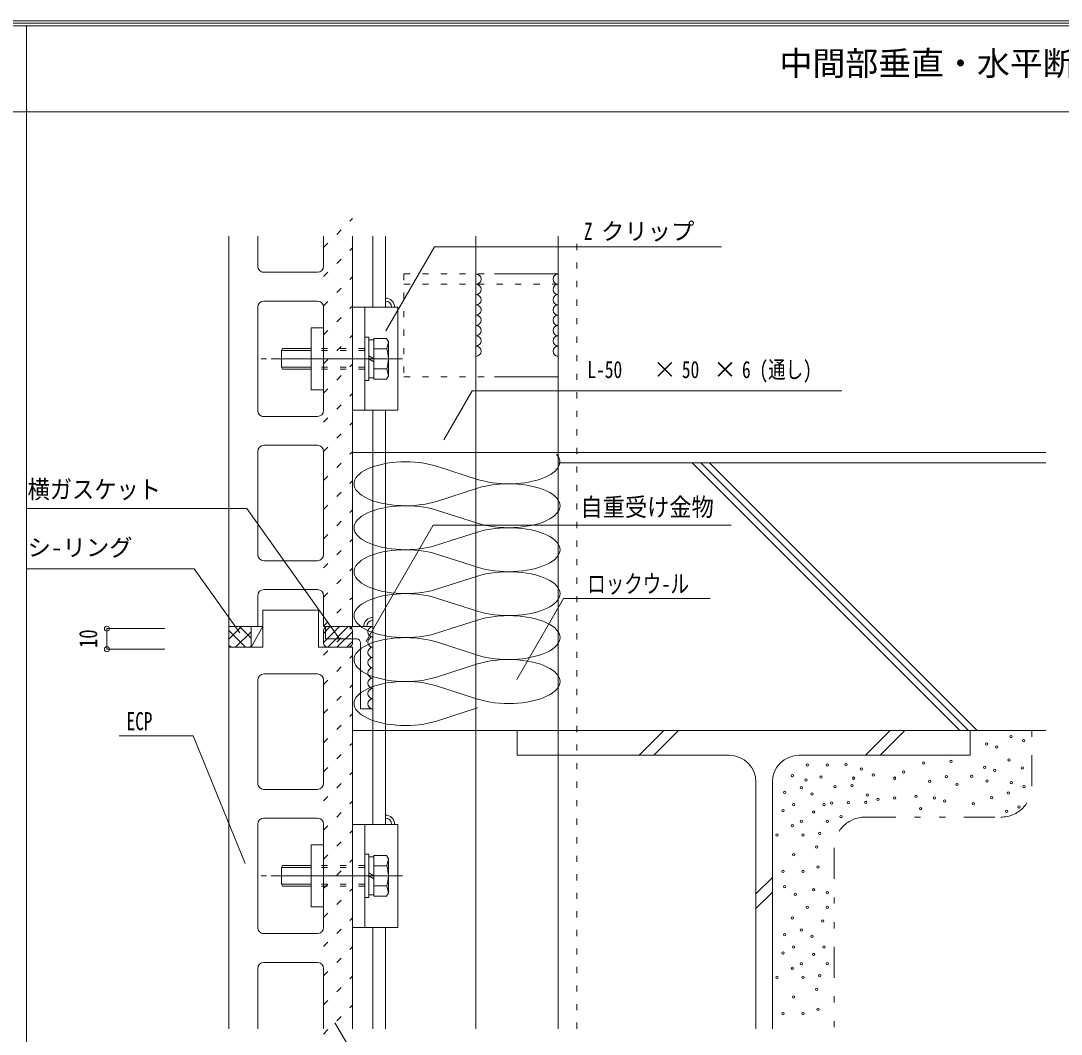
# Model space of a CAD drawing. Units: millimetres, scale not verified. Extents: x -1209 to 1209, y -852 to 852.
# Drawn here: x -615 to -109, y 360 to 852 of the extents above; entities that cross this region are included whole.
import ezdxf
from ezdxf.enums import TextEntityAlignment as Align

# ---------------------------------------------------------------- set-up
doc = ezdxf.new("R2010")
doc.units = ezdxf.units.MM
doc.header["$LTSCALE"] = 3
doc.linetypes.add('USER1', pattern=[3, 1, -2])
doc.linetypes.add('USER6', pattern=[16, 5, -3, 1, -3, 1, -3])
for name, color, linetype, lineweight in [('0-1_0-0WAKU', 7, 'Continuous', 18), ('0-2_0-1AL', 5, 'Continuous', 18), ('0-3_0-2SUNPO', 7, 'Continuous', 18), ('0-4_0-3STEEL', 6, 'Continuous', 18), ('0-5_0-4KANAMONO', 6, 'Continuous', 18), ('0-6_0-5FUKUSIZA', 3, 'Continuous', 18), ('0-7_0-6HIFUKU', 4, 'Continuous', 18), ('0-8_0-7KUTAI', 6, 'Continuous', 18)]:
    doc.layers.add(name, color=color, linetype=linetype, lineweight=lineweight)
doc.styles.add('ＭＳ ゴシック', font='')
doc.styles.get('ＭＳ ゴシック').set_extended_font_data('MS Gothic')

msp = doc.modelspace()

# ---------------------------------------------------------------- linework, layer by layer
at = {"layer": '0-1_0-0WAKU'}
for p, q in [((-1209.414, 852.414), (1209.414, 852.414)), ((-1208.207, 851.207), (1208.207, 851.207)), ((-1207, 850), (1207, 850)), ((-612, 850), (-612, -799)), ((-1207, 808.159), (1207, 808.159))]:
    msp.add_line(p, q, dxfattribs=at)
at = {"layer": '0-2_0-1AL'}
for p, q in [((-513.633, 747.863), (-513.633, 558.34)), ((-499.633, 733.34), (-499.633, 747.863)), ((-467.633, 747.863), (-467.633, 733.34)), ((-453.633, 747.863), (-453.633, 558.341)), ((-470.633, 730.34), (-496.633, 730.34)), ((-499.633, 663.34), (-499.633, 713.34)), ((-496.633, 716.34), (-470.633, 716.34)), ((-467.633, 713.34), (-467.633, 663.34)), ((-470.633, 660.34), (-496.633, 660.34)), ((-499.633, 593.34), (-499.633, 643.34)), ((-496.633, 646.34), (-470.633, 646.34)), ((-467.633, 643.34), (-467.633, 593.34)), ((-470.633, 590.34), (-496.633, 590.34)), ((-496.633, 576.34), (-470.633, 576.34)), ((-499.633, 573.34), (-499.633, 558.34)), ((-467.633, 573.34), (-467.633, 558.34)), ((-497.133, 566.339), (-497.133, 548.34)), ((-497.133, 566.339), (-470.133, 566.339)), ((-470.133, 566.339), (-470.133, 548.34)), ((-499.633, 558.34), (-513.633, 558.34)), ((-513.633, 558.34), (-499.633, 558.34)), ((-467.633, 558.34), (-453.633, 558.34)), ((-513.627, 548.34), (-513.633, 402.98)), ((-513.633, 548.34), (-497.133, 548.34)), ((-513.633, 548.34), (-497.133, 548.34)), ((-453.633, 548.34), (-470.133, 548.34)), ((-453.633, 548.34), (-453.633, 398.224)), ((-499.633, 482.34), (-499.633, 532.34)), ((-496.633, 535.34), (-470.633, 535.34)), ((-467.633, 532.34), (-467.633, 482.34)), ((-470.633, 479.34), (-496.633, 479.34)), ((-496.633, 465.34), (-470.633, 465.34)), ((-499.633, 412.34), (-499.633, 462.34)), ((-467.633, 462.34), (-467.633, 412.34)), ((-470.633, 409.34), (-496.633, 409.34)), ((-513.633, 402.98), (-513.633, 363.121)), ((-496.633, 395.34), (-470.633, 395.34)), ((-453.633, 398.224), (-453.633, 363.121)), ((-499.633, 363.121), (-499.633, 392.34)), ((-467.633, 392.34), (-467.633, 363.121))]:
    msp.add_line(p, q, dxfattribs=at)
for centre, start, end in [((-496.633, 733.34), 179.99998, 269.99998), ((-470.633, 733.34), 270, 0), ((-496.633, 713.34), 89.99998, 179.99998), ((-470.633, 713.34), 0, 90), ((-496.633, 663.34), 179.99998, 269.99998), ((-470.633, 663.34), 270, 0), ((-496.633, 643.34), 89.99998, 179.99998), ((-470.633, 643.34), 0, 90), ((-496.633, 593.34), 179.99998, 269.99998), ((-470.633, 593.34), 270, 0), ((-496.633, 573.34), 90, 180), ((-470.633, 573.34), 0, 90), ((-496.633, 532.34), 89.99998, 179.99998), ((-470.633, 532.34), 0, 90), ((-496.633, 482.34), 179.99998, 269.99998), ((-470.633, 482.34), 270, 0), ((-496.633, 462.34), 89.99998, 179.99998), ((-470.633, 462.34), 0, 90), ((-496.633, 412.34), 179.99998, 269.99998), ((-470.633, 412.34), 270, 0), ((-496.633, 392.34), 89.99998, 179.99998), ((-470.633, 392.34), 0, 90)]:
    msp.add_arc(centre, 3, start, end, dxfattribs=at)
at = {"layer": '0-3_0-2SUNPO'}
for p, q in [((-437.325, 701.96), (-413.804, 742.701)), ((-413.804, 742.701), (-274.309, 742.701)), ((-409.218, 648.965), (-395.472, 672.773)), ((-395.472, 672.773), (-215.857, 672.773)), ((-504.948, 615.682), (-612, 615.682)), ((-459.881, 552.45), (-504.948, 615.682)), ((-447.083, 550.875), (-414.381, 607.516)), ((-269.646, 607.516), (-414.381, 607.516)), ((-530.435, 586.342), (-612, 586.342)), ((-508.331, 555.329), (-530.435, 586.342)), ((-373.825, 532.656), (-351.093, 572.028)), ((-351.093, 572.028), (-279.902, 572.028)), ((-572.859, 557.34), (-572.859, 547.34)), ((-572.859, 557.34), (-544.785, 557.34)), ((-572.859, 547.34), (-544.785, 547.34)), ((-530.932, 505.389), (-566.941, 505.389)), ((-505.694, 443.318), (-530.932, 505.389)), ((-462.115, 365.96), (-373.408, 216.367))]:
    msp.add_line(p, q, dxfattribs=at)
for centre, start, end in [((-572.859, 557.341), 0, 180), ((-572.859, 557.341), 180, 0), ((-572.859, 547.341), 0, 180), ((-572.859, 547.341), 180, 0)]:
    msp.add_arc(centre, 1.2, start, end, dxfattribs=at)
at = {"layer": '0-4_0-3STEEL'}
for p, q in [((-443.633, 713.339), (-443.633, 747.863)), ((-437.633, 713.339), (-437.633, 747.863)), ((-393.632, 363.121), (-393.632, 747.863)), ((-384.633, 729.531), (-353.609, 729.531)), ((-384.633, 679.531), (-353.609, 679.531)), ((-443.633, 462.339), (-443.633, 663.338)), ((-437.633, 462.339), (-437.633, 663.338)), ((-451.634, 552.343), (-466.634, 552.341)), ((-449.634, 550.34), (-449.634, 518.34)), ((-449.634, 518.34), (-443.634, 518.34)), ((-443.633, 363.121), (-443.633, 412.338)), ((-437.633, 363.121), (-437.633, 412.338))]:
    msp.add_line(p, q, dxfattribs=at)
at = {"layer": '0-4_0-3STEEL', "linetype": 'USER1'}
for p, q in [((-428.634, 729.531), (-428.634, 679.531)), ((-428.634, 729.531), (-384.633, 729.531)), ((-428.634, 724.531), (-353.609, 724.531)), ((-428.634, 679.531), (-384.633, 679.531))]:
    msp.add_line(p, q, dxfattribs=at)
at = {"layer": '0-4_0-3STEEL'}
msp.add_lwpolyline([(-466.634, 552.341), (-466.634, 558.341), (-443.634, 558.341)], dxfattribs=at)
msp.add_arc((-451.634, 550.34), 2, 0, 90, dxfattribs=at)
at = {"layer": '0-5_0-4KANAMONO'}
for p, q in [((-453.632, 663.338), (-453.632, 713.339)), ((-447.65, 713.339), (-447.65, 663.338)), ((-473.648, 703.34), (-473.648, 673.34)), ((-467.633, 703.34), (-473.648, 703.34)), ((-467.633, 703.34), (-467.633, 673.34)), ((-447.65, 677.84), (-447.65, 698.84)), ((-445.649, 698.84), (-447.65, 698.84)), ((-445.649, 677.84), (-445.649, 698.84)), ((-443.15, 697.538), (-445.649, 697.538)), ((-443.15, 678.524), (-443.15, 698.153)), ((-437.054, 698.153), (-443.15, 698.153)), ((-436.148, 696.59), (-437.051, 698.153)), ((-488.15, 692.339), (-487.571, 693.338)), ((-473.651, 692.339), (-488.15, 692.339)), ((-488.15, 684.338), (-488.15, 692.339)), ((-473.651, 693.338), (-487.571, 693.338)), ((-436.976, 693.245), (-443.15, 693.245)), ((-436.976, 693.245), (-436.148, 696.587)), ((-436.148, 680.09), (-436.148, 696.59)), ((-495.377, 688.34), (-498.011, 688.34)), ((-429.278, 688.34), (-493.037, 688.34)), ((-443.15, 688.34), (-445.649, 689.783)), ((-443.15, 686.894), (-445.649, 688.34)), ((-473.651, 684.338), (-488.15, 684.338)), ((-488.15, 684.338), (-487.571, 683.339)), ((-473.651, 683.339), (-487.571, 683.339)), ((-436.976, 683.432), (-443.15, 683.432)), ((-436.973, 683.432), (-436.148, 680.09)), ((-445.649, 677.84), (-447.65, 677.84)), ((-443.15, 679.139), (-445.649, 679.139)), ((-437.054, 678.524), (-443.15, 678.524)), ((-436.148, 680.087), (-437.054, 678.524)), ((-467.633, 673.34), (-473.648, 673.34)), ((-431.633, 663.338), (-453.632, 663.338)), ((-453.632, 412.338), (-453.632, 462.339)), ((-447.65, 462.339), (-447.65, 412.338)), ((-473.648, 452.34), (-473.648, 422.34)), ((-467.633, 452.34), (-473.648, 452.34)), ((-467.633, 452.34), (-467.633, 422.34)), ((-447.65, 426.84), (-447.65, 447.84)), ((-445.649, 447.84), (-447.65, 447.84)), ((-445.649, 426.84), (-445.649, 447.84)), ((-443.15, 446.538), (-445.649, 446.538)), ((-443.15, 427.524), (-443.15, 447.153)), ((-437.054, 447.153), (-443.15, 447.153)), ((-436.148, 445.59), (-437.051, 447.153)), ((-436.976, 442.245), (-436.148, 445.587)), ((-436.148, 429.09), (-436.148, 445.59)), ((-488.15, 441.339), (-487.571, 442.338)), ((-473.651, 441.339), (-488.15, 441.339)), ((-488.15, 433.338), (-488.15, 441.339)), ((-473.651, 442.338), (-487.571, 442.338)), ((-436.976, 442.245), (-443.15, 442.245)), ((-495.377, 437.34), (-498.011, 437.34)), ((-429.278, 437.34), (-493.037, 437.34)), ((-443.15, 437.34), (-445.649, 438.783)), ((-443.15, 435.894), (-445.649, 437.34)), ((-473.651, 433.338), (-488.15, 433.338)), ((-488.15, 433.338), (-487.571, 432.339)), ((-473.651, 432.339), (-487.571, 432.339)), ((-436.976, 432.432), (-443.15, 432.432)), ((-436.973, 432.432), (-436.148, 429.09)), ((-445.649, 426.84), (-447.65, 426.84)), ((-443.15, 428.139), (-445.649, 428.139)), ((-437.054, 427.524), (-443.15, 427.524)), ((-436.148, 429.087), (-437.054, 427.524)), ((-467.633, 422.34), (-473.648, 422.34)), ((-431.633, 412.338), (-453.632, 412.338))]:
    msp.add_line(p, q, dxfattribs=at)
at = {"layer": '0-5_0-4KANAMONO', "linetype": 'USER1'}
for p, q in [((-447.65, 693.338), (-473.648, 693.338)), ((-447.65, 692.339), (-473.648, 692.339)), ((-447.65, 684.338), (-473.648, 684.338)), ((-447.65, 683.339), (-473.648, 683.339)), ((-447.65, 442.338), (-473.648, 442.338)), ((-447.65, 441.339), (-473.648, 441.339)), ((-447.65, 433.338), (-473.648, 433.338)), ((-447.65, 432.339), (-473.648, 432.339))]:
    msp.add_line(p, q, dxfattribs=at)
at = {"layer": '0-5_0-4KANAMONO'}
for points in [[(-431.633, 663.338), (-431.633, 713.339), (-453.632, 713.339)], [(-431.633, 412.338), (-431.633, 462.339), (-453.632, 462.339)]]:
    msp.add_lwpolyline(points, dxfattribs=at)
for centre in [(-451.148, 688.34), (-451.148, 437.34)]:
    msp.add_arc(centre, 15, 340.90302, 19.097, dxfattribs=at)
at = {"layer": '0-6_0-5FUKUSIZA', "linetype": 'USER1'}
for p, q in [((-467.621, 742.388), (-453.621, 756.388)), ((-467.621, 728.246), (-453.621, 742.246)), ((-467.621, 714.104), (-453.621, 728.104)), ((-467.621, 699.962), (-453.621, 713.962)), ((-467.621, 685.82), (-453.621, 699.82)), ((-467.621, 671.678), (-453.621, 685.678)), ((-467.621, 657.535), (-453.621, 671.536)), ((-467.621, 643.393), (-453.621, 657.393)), ((-467.621, 629.251), (-453.621, 643.251)), ((-467.621, 615.109), (-453.621, 629.109)), ((-467.621, 600.967), (-453.621, 614.967)), ((-467.621, 586.825), (-453.621, 600.825)), ((-467.621, 572.683), (-453.621, 586.683)), ((-467.621, 558.541), (-453.621, 572.541)), ((-467.621, 544.398), (-453.621, 558.398)), ((-467.621, 530.256), (-453.621, 544.256)), ((-467.621, 516.114), (-453.621, 530.114)), ((-467.621, 501.972), (-453.621, 515.972)), ((-467.621, 487.83), (-453.621, 501.83)), ((-467.621, 473.688), (-453.621, 487.688)), ((-467.621, 459.546), (-453.621, 473.546)), ((-467.621, 445.403), (-453.621, 459.403)), ((-467.621, 431.261), (-453.621, 445.261)), ((-467.621, 417.119), (-453.621, 431.119)), ((-467.621, 402.977), (-453.621, 416.977)), ((-467.621, 388.835), (-453.621, 402.835)), ((-467.621, 374.693), (-453.621, 388.693)), ((-467.621, 360.551), (-453.621, 374.551))]:
    msp.add_line(p, q, dxfattribs=at)
at = {"layer": '0-6_0-5FUKUSIZA'}
for p, q in [((-353.633, 642.863), (-453.633, 642.863)), ((-412.805, 636.204), (-392.805, 629.804)), ((-412.805, 619.138), (-392.805, 625.538)), ((-412.805, 614.871), (-392.805, 608.471)), ((-412.805, 597.804), (-392.805, 604.204)), ((-412.805, 593.538), (-392.805, 587.138)), ((-412.805, 576.471), (-392.805, 582.871)), ((-412.805, 572.204), (-392.805, 565.804)), ((-412.805, 555.138), (-392.805, 561.538)), ((-513.633, 558.34), (-502.857, 558.34)), ((-513.633, 552.161), (-507.454, 558.34)), ((-513.633, 558.34), (-513.633, 548.34)), ((-505.502, 548.34), (-513.633, 556.471)), ((-510.384, 548.34), (-502.857, 555.866)), ((-502.857, 552.766), (-508.431, 558.34)), ((-502.857, 558.34), (-497.133, 558.34)), ((-502.857, 548.34), (-502.857, 558.34)), ((-467.633, 550.577), (-459.87, 558.34)), ((-467.633, 555.066), (-464.36, 558.34)), ((-467.633, 556.34), (-467.633, 550.34)), ((-465.633, 558.34), (-455.633, 558.34)), ((-465.625, 548.34), (-455.625, 558.34)), ((-461.134, 548.34), (-453.633, 555.841)), ((-453.633, 556.34), (-453.633, 550.34)), ((-456.398, 548.34), (-453.633, 551.105)), ((-412.805, 550.871), (-392.805, 544.471)), ((-512.573, 548.34), (-513.633, 549.399)), ((-503.313, 548.34), (-502.857, 548.795)), ((-455.633, 548.34), (-465.633, 548.34)), ((-412.805, 533.806), (-392.805, 540.206)), ((-412.805, 529.539), (-392.805, 523.139)), ((-412.805, 512.472), (-392.805, 518.872)), ((-353.635, 507.863), (-453.635, 507.863))]:
    msp.add_line(p, q, dxfattribs=at)
for points in [[(-513.633, 548.34), (-502.857, 548.34), (-497.133, 558.34)], [(-497.133, 558.34), (-497.133, 548.34), (-502.857, 548.34)]]:
    msp.add_lwpolyline(points, dxfattribs=at)
for centre, radius, start, end in [((-393.633, 727.031), 2.5, 270, 90), ((-353.633, 727.031), 2.5, 90, 270), ((-393.633, 722.031), 2.5, 270, 90), ((-353.633, 722.031), 2.5, 90, 270), ((-437.633, 713.341), 4.5, 0, 90), ((-393.633, 717.031), 2.5, 270, 90), ((-353.633, 717.031), 2.5, 90, 270), ((-437.633, 713.341), 3, 0, 90), ((-393.633, 712.031), 2.5, 270, 90), ((-353.633, 712.031), 2.5, 90, 270), ((-393.633, 707.031), 2.5, 270, 90), ((-353.633, 707.031), 2.5, 90, 270), ((-393.633, 702.031), 2.5, 270, 90), ((-353.633, 702.031), 2.5, 90, 270), ((-393.633, 697.031), 2.5, 270, 90), ((-353.633, 697.031), 2.5, 90, 270), ((-393.633, 692.031), 2.5, 270, 90), ((-353.633, 692.031), 2.5, 90, 270), ((-443.634, 558.341), 4.5, 90, 180), ((-443.634, 558.341), 3, 90, 180), ((-465.633, 556.34), 2, 90, 180), ((-455.633, 556.34), 2, 0, 90), ((-443.634, 555.841), 2.5, 90, 270), ((-443.634, 550.841), 2.5, 90, 270), ((-465.633, 550.34), 2, 180, 270), ((-455.633, 550.34), 2, 270, 0), ((-443.634, 545.841), 2.5, 90, 270), ((-443.634, 540.841), 2.5, 90, 270), ((-443.634, 535.841), 2.5, 90, 270), ((-443.634, 530.841), 2.5, 90, 270), ((-443.634, 525.841), 2.5, 90, 270), ((-443.634, 520.84), 2.5, 90, 270), ((-437.633, 462.341), 4.5, 0, 90), ((-437.633, 462.341), 3, 0, 90)]:
    msp.add_arc(centre, radius, start, end, dxfattribs=at)
for centre, start_param, end_param in [((-377.805, 638.338), 0.9272903, 3.5047682), ((-427.805, 627.671), 4.0687591, 8.4974876), ((-377.805, 617.004), 0.9272903, 5.355895), ((-427.805, 606.338), 4.0687591, 8.4974876), ((-377.805, 595.671), 0.9272903, 5.355895), ((-427.805, 585.004), 4.0687591, 8.4974876), ((-377.805, 574.338), 0.9272903, 5.355895), ((-427.805, 563.671), 4.0687591, 8.4974876), ((-377.805, 553.004), 0.9272903, 5.355895), ((-427.805, 542.338), 4.0687591, 8.4974876), ((-377.805, 531.672), 0.9272903, 5.355895), ((-427.805, 521.006), 4.0687591, 8.4974876)]:
    msp.add_ellipse(centre, major_axis=(-25, 0), ratio=0.4266, start_param=start_param, end_param=end_param, dxfattribs=at)
at = {"layer": '0-7_0-6HIFUKU', "linetype": 'USER6'}
for p, q in [((-123.634, 480.863), (-123.634, 507.863)), ((-204.634, 465.863), (-138.634, 465.863)), ((-219.634, 450.863), (-219.634, 363.121))]:
    msp.add_line(p, q, dxfattribs=at)
at = {"layer": '0-7_0-6HIFUKU'}
for centre in [(-133.784, 504.962), (-145.594, 501.271), (-140.746, 499.879), (-127.632, 503.021), (-232.633, 491.156), (-223.037, 491.156), (-213.956, 491.299), (-176.236, 492.143), (-162.95, 492.882), (-146.565, 489.948), (-134.755, 493.638), (-128.279, 489.756), (-240.014, 485.989), (-225.978, 485.319), (-210.189, 484.762), (-206.499, 489.191), (-200.594, 486.239), (-190.26, 484.762), (-185.831, 487.715), (-165.164, 485.5), (-152.789, 485.604), (-141.717, 488.556), (-235.585, 480.084), (-233.359, 483.843), (-219.255, 480.702), (-210.928, 481.072), (-173.283, 483.286), (-159.997, 481.81), (-145.408, 483.389), (-133.598, 482.651), (-127.445, 480.71), (-243.705, 477.87), (-230.418, 477.132), (-203.546, 476.643), (-198.379, 474.429), (-190.26, 475.167), (-179.926, 475.905), (-171.069, 475.167), (-143.193, 475.27), (-135.074, 477.484), (-239.276, 471.965), (-224.514, 471.965), (-220.911, 472.753), (-212.794, 472.844), (-204.284, 472.952), (-177.712, 470), (-165.902, 473.69), (-152.051, 472.317), (-129.907, 470.841), (-244.443, 469.012), (-229.68, 468.274), (-216.278, 466.107), (-135.812, 468.627), (-240.014, 461.631), (-235.585, 463.845), (-223.037, 463.846), (-247.395, 457.202), (-234.847, 457.202), (-226.728, 457.941), (-228.204, 451.297), (-239.276, 447.607), (-244.443, 439.487), (-234.847, 439.487), (-227.466, 441.702), (-243.705, 432.106), (-229.68, 430.63), (-223.037, 429.154), (-238.538, 428.416), (-232.633, 422.05), (-223.037, 422.05), (-240.014, 416.883), (-225.252, 415.407), (-243.705, 408.764), (-235.585, 410.979), (-230.418, 408.026), (-244.443, 399.907), (-239.276, 402.859), (-229.68, 399.169), (-224.514, 402.859), (-235.585, 394.74), (-223.037, 394.74), (-240.014, 392.525), (-226.728, 388.835), (-247.395, 388.097), (-234.847, 388.097), (-239.276, 378.501), (-228.204, 382.192), (-244.443, 370.382), (-234.847, 370.382), (-227.466, 372.596)]:
    msp.add_circle(centre, 0.567, dxfattribs=at)
at = {"layer": '0-7_0-6HIFUKU', "linetype": 'USER6'}
for centre, start, end in [((-138.634, 480.863), 270, 0), ((-204.634, 450.863), 90, 180)]:
    msp.add_arc(centre, 15, start, end, dxfattribs=at)
at = {"layer": '0-8_0-7KUTAI'}
for p, q in [((-353.633, 363.121), (-353.633, 747.863)), ((-373.635, 507.863), (-373.635, 495.863)), ((-373.635, 507.863), (-353.635, 507.863)), ((-353.635, 507.863), (-353.635, 495.863)), ((-353.635, 507.863), (-153.634, 507.863)), ((-314.35, 495.863), (-302.35, 507.863)), ((-307.279, 495.863), (-295.279, 507.863)), ((-204.448, 495.863), (-192.448, 507.863)), ((-197.377, 495.863), (-185.377, 507.863)), ((-153.634, 507.863), (-153.634, 495.863)), ((-373.633, 495.863), (-353.633, 495.863)), ((-353.635, 495.863), (-270.634, 495.863)), ((-236.635, 495.863), (-153.634, 495.863)), ((-257.635, 482.864), (-257.635, 363.121)), ((-249.634, 482.864), (-249.634, 363.121)), ((-257.635, 428.534), (-249.634, 436.535)), ((-257.635, 421.463), (-249.634, 429.464))]:
    msp.add_line(p, q, dxfattribs=at)
at = {"layer": '0-8_0-7KUTAI', "linetype": 'USER1'}
msp.add_line((-344.633, 363.121), (-344.633, 747.863), dxfattribs=at)
at = {"layer": '0-8_0-7KUTAI', "color": 4}
for p, q in [((-353.635, 642.863), (-116.76, 642.863)), ((-353.635, 637.862), (-353.635, 507.863)), ((-353.635, 637.862), (-116.76, 637.862)), ((-288.614, 637.862), (-158.615, 507.863)), ((-284.372, 637.862), (-154.373, 507.863)), ((-280.129, 637.862), (-150.128, 507.863)), ((-353.635, 507.863), (-116.76, 507.863))]:
    msp.add_line(p, q, dxfattribs=at)
at = {"layer": '0-8_0-7KUTAI'}
for centre, start, end in [((-270.634, 482.864), 0, 90), ((-236.635, 482.864), 90, 180)]:
    msp.add_arc(centre, 13, start, end, dxfattribs=at)

# ---------------------------------------------------------------- texts
at = {"layer": '0-1_0-0WAKU', "style": 'ＭＳ ゴシック'}
msp.add_text('中間部垂直・水平断面詳細図', height=11.72, dxfattribs=at).set_placement((-246.2, 822.385), align=Align.BOTTOM_LEFT)
at = {"layer": '0-3_0-2SUNPO', "style": 'ＭＳ ゴシック'}
for s, height, width, p in [('Z', 8.303, 0.75, (-341.209, 743.6)), ('L-50', 8.303, 0.75, (-339.533, 676.486)), ('6 (通し)', 8.303, 0.75, (-264.431, 676.486)), ('50', 8.303, 0.75, (-293.636, 676.486)), ('横ガスケット', 8.791, 0.9, (-611.399, 617.914)), ('自重受け金物', 8.791, 0.9, (-342.855, 609.316)), ('ロックウ-ル', 8.791, 0.75, (-339.588, 572.078)), ('ECP', 8.798, 0.7, (-563.331, 505.39))]:
    msp.add_text(s, height=height, dxfattribs=dict(at, width=width)).set_placement(p, align=Align.BOTTOM_LEFT)
for s, p in [('クリップ', (-332.862, 743.6)), ('×', (-307.538, 676.486)), ('×', (-278.334, 676.486)), ('シ-リング', (-611.379, 590.089))]:
    msp.add_text(s, height=8.303, dxfattribs=at).set_placement(p, align=Align.BOTTOM_LEFT)
at = {"layer": '0-3_0-2SUNPO', "style": 'ＭＳ ゴシック', "width": 0.75}
msp.add_text('10', height=8.791, rotation=90, dxfattribs=at).set_placement((-574.959, 547.998), align=Align.BOTTOM_LEFT)

doc.saveas('drawing.dxf')
